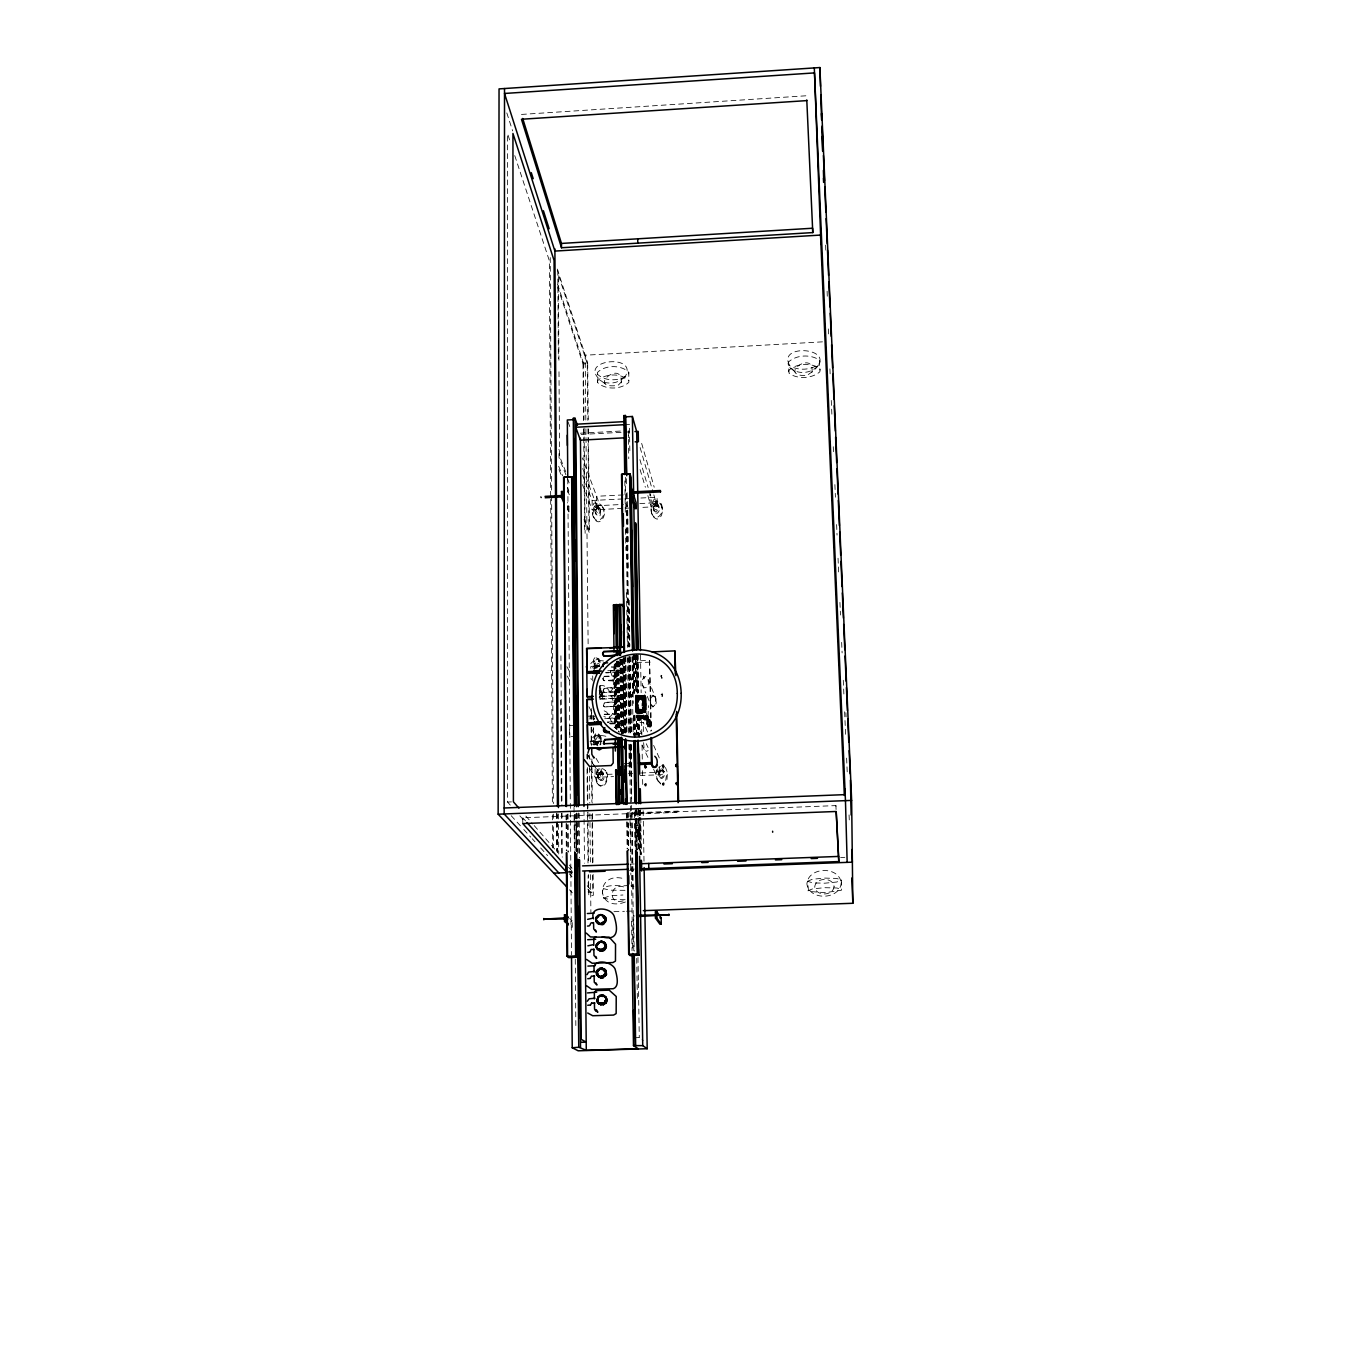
<?xml version="1.0" encoding="UTF-8"?>
<svg xmlns="http://www.w3.org/2000/svg" width="1351" height="1351" viewBox="0 0 1351 1351"><rect width="100%" height="100%" fill="white"/><g stroke="black" fill="none" stroke-linecap="round" stroke-linejoin="round"><path stroke-width="0.75" stroke-dasharray="5 3.75" d="M510.29 805.112L507.554 802.038L507.604 133.8L510.205 141.72M634.413 916.012L634.649 915.978M597.395 374.126L597.429 372.488C604.893 364.854 621.409 364.534 628.789 372.386L628.823 382.316C621.19 389.747 605.045 390.067 597.497 382.417L597.395 374.126C604.893 381.843 621.105 381.522 628.688 374.024L628.789 372.386M597.497 382.417L597.53 380.796C605.045 373.231 621.494 372.893 628.924 380.695M639.158 830.578C634.75 827.842 639.378 842.298 639.006 831.98C637.25 828.146 637.148 837.89 639.243 835.222M639.411 834.209L639.074 830.797M634.058 655.556L634.7 659.558L636.034 658.612M635.088 655.269L634.869 658.224L636.22 659.66L636.76 691.83M636.203 657.633L636.355 656.333M636.524 658.393L636.642 657.059M592.616 667.934L593.68 666.195L585.659 666.921M593.157 717.482L593.967 715.76L594.541 717.06M646.521 718.479C646.774 715.726 646.572 715.962 646.538 718.377C648.412 721.164 648.649 714.797 646.268 716.537C647.534 715.777 647.534 720.657 647.146 715.844L646.487 718.006M648.379 718.546C646.42 712.872 649.527 720.522 646.538 718.377M647.501 722.228L647.754 723.646L648.412 705.661M647.99 723.14L647.923 724.322L647.467 722.819M638.432 718.006L647.602 717.905L638.432 717.584L639.597 720.286L648.227 719.965L648.531 719.036M650.371 724.22L648.767 721.62M639.006 715.912L639.259 717.415M639.276 716.013L639.31 737.376M640.104 716.503L639.732 717.888L638.939 716.705M639.293 716.554L640.914 718.884L640.644 715.844M641.438 717.803L641.066 719.306M648.024 716.739L646.977 718.631L646.251 716.098M650.236 724.119C647.821 730.3 643.65 714.307 648.007 716.79M645.981 718.006C648.649 711.893 643.448 720.775 647.754 721.383M593.427 742.493L594.524 740.568L591.113 741.04M621.105 729.033L620.278 731.111M620.177 664.371L619.518 666.803L611.648 667.225M603.053 678.81L603.373 677.324M603.188 690.513L604.319 688.368L619.518 687.71L620.717 689.753L619.585 691.881L604.37 692.556L603.053 690.682M625.141 899.715L609.96 899.597L603.644 898.094C597.074 881.021 618.251 886.915 627.067 885.564M603.644 898.094L610.297 895.713L622.946 895.004M599.337 685.92L601.634 691.948L599.743 696.373M599.168 694.65L600.807 691.374L600.249 685.717M639.107 833.685L638.601 835.29L637.858 834.732M639.428 834.867L638.618 829.514M634.446 655.455L634.379 658.038M636.135 658.157L636.304 655.455M634.21 658.14L635.544 660.521L636.625 657.937M594.305 719.374L594.423 718.394M594.575 744.688L596.602 741.294L601.381 741.547M594.896 745.093L594.997 743.709M601.854 694.87L600.722 691.442M602.191 693.907L599.219 697.673M602.141 695.309L602.191 693.384M641.303 718.58C640.391 720.978 638.905 717.347 640.087 716.266M641.387 718.681L640.594 715.456L642.552 719.256L645.896 718.394M647.484 715.946L647.197 717.026M594.17 668.289L594.052 669.184L594.744 667.546M648.632 719.357L639.259 719.559M643.346 715.118L643.38 717.533L645.001 716.993L645.238 715.895L643.194 715.962M643.616 742.662L644.241 749.737L646.572 751.359L648.176 750.514M647.889 723.14L648.463 721.721M649.882 724.052L649.915 722.819L648.548 725.234M639.175 716.435L640.138 717.415L640.306 716.334M640.948 715.946L639.445 717.601M631.559 766.541L631.576 767.672M620.717 704.327C617.846 708.785 622.963 703.719 619.721 702.081L604.505 702.74L603.407 705.442M620.886 716.114L619.788 717.719L604.505 718.377M620.143 664.912L619.045 666.516L611.463 666.854M661.365 770.391L659.575 772.755L657.616 769.732M666.989 779.476L667.411 772.485L665.452 767.486M656.62 769.749L655.961 774.376L657.245 779.865L656.4 775.305L657.92 768.736M639.259 850.303L639.344 834.749M598.865 774.005C596.77 779.578 604.353 779.274 602.107 773.87C598.831 763.062 593.342 773.701 599.202 777.703M788.19 363.537L788.612 361.865C796.465 354.773 810.803 354.03 819.415 360.16L819.905 371.778C811.934 378.685 797.884 379.411 789.187 373.467L788.19 363.537L788.866 365.142C797.529 371.153 811.63 370.41 819.567 363.436L820.04 361.764M788.511 371.88L788.916 370.225C796.837 363.183 811.107 362.44 819.77 368.519L820.378 370.123M646.673 723.173C646.622 717.178 652.347 720.015 651.047 724.508C650.388 732.022 645.102 721.214 647.213 724.795M647.703 719.678L646.909 723.697M650.253 727.007L651.064 722.988M599.337 690.564L599.861 686.24M599.422 664.371L598.476 666.82M641.151 717.634L640.138 716.638L640.256 718.918M647.636 718.614L648.108 717.128M638.06 834.8L638.635 831.389L639.428 833.618M647.72 721.907L648.277 720.319M650.253 724.778L649.172 725.977L647.855 724.44M643.903 678.962C642.992 670.586 645.136 684.619 644.275 676.159M639.648 715.979L643.887 719.07L645.001 715.844M640.762 716.756C640.509 715.27 639.682 719.256 638.77 715.506M639.243 835.61L638.432 836.691L637.52 835.745M594.727 744.621L596.737 741.496L600.266 741.175M594.828 744.519L595.571 742.949M595.284 744.435L597.091 742.138L600.064 741.648M591.704 712.669L591.383 720.269M601.735 694.752L600.874 696.508M602.208 695.309L599.422 698.045M593.883 668.272L595.757 665.908L599.81 665.722M594.322 668.762L594.693 667.884M594.44 669.117L596.23 666.854L599.185 666.364M594.609 665.688L596.416 667.039C599.928 665.891 599.945 659.018 596.45 657.853C592.329 659.508 593.916 665.604 595.96 668.407C593.798 665.942 596.23 657.785 599.574 661.939L598.24 659.204M659.71 770.914C657.228 779.932 667.563 773.599 661.129 768.043M665.705 780.506L666.989 771.539M600.469 744.857L601.026 743.725M811.968 372.369C814.856 348.963 776.149 376.118 806.581 375.629C853.427 346.059 760.309 339.743 796.279 373.231M621.24 382.873C622.862 357.846 584.915 389.882 617.998 385.373C655.387 349.521 563.114 358.539 607.207 384.967M646.909 716.925L647.264 716.064M648.007 721.603L648.784 720.708M620.717 731.229L620.936 727.986M641.016 719.154L639.107 717.094L640.323 716.672M644.089 677.425L643.228 677.307M807.543 881.274L812.272 879.281L824.313 878.082L836.505 878.403L841.605 880.041L841.453 890.241L825.191 892.656L808.59 891.424L807.543 881.274L812.778 882.878L824.819 883.199L836.725 882.017L841.605 880.041M599.895 744.874L601.195 740.838L599.928 736.802L597.362 736.768L596.163 739.588L597.345 744.857L597.885 739.369L599.692 738.018L600.975 738.659M807.898 890.799L812.643 888.857L824.684 887.691L836.894 887.995L842.011 889.583M599.304 693.89L600.503 691.104L599.861 686.646M660.115 770.222L659.204 776.555L658.325 771.945L660.251 768.601M598.273 768.736L595.571 776.808L597.851 784.154C592.937 778.953 598.425 762.758 605.62 770.864L603.88 768.516M599.726 772.654C594.001 778.868 605.383 785.404 603.863 775.288C602.208 765.949 593.984 775.187 599.236 779.915M646.234 716.25L648.024 717.533M635.882 658.967L634.987 658.663M595.183 743.54L596.129 742.256M594.524 667.445L596.787 665.722L599.641 665.942M594.356 668.306L595.284 666.854M817.591 366.02C810.887 373.855 797.276 374.751 789.795 367.573M624.77 376.709C618.792 383.633 607.697 384.951 599.912 380.391M645.069 715.709L644.207 716.402L645.373 715.912L646.707 717.364M645.491 715.929L643.397 716.908M647.838 721.181L646.318 720.894M648.159 721.046L649.02 720.539L649.831 721.974M661.551 676.665C663.814 682.204 658.545 671.126 662.412 677.037M661.585 676.919L661.365 678.185M595.926 742.594L599.168 741.209M599.878 696.761L601.6 693.857L599.81 691.121M600.773 696.356L599.168 697.504M659.052 767.233L660.403 766.27M599.523 772.856L601.127 771.995L603.12 773.262M597.784 667.63L596.163 668.171C592.042 666.364 592.059 657.734 596.686 656.721L600.401 662.243M646.96 717.06L645.829 716.824M596.973 666.043L595.082 667.377L597.159 666.178M599.962 699.345C604.893 698.163 603.965 690.986 599.118 690.361M596.889 741.868L598.02 741.378M625.361 901.995C595.065 913.377 594.71 869.689 625.04 879.011M620.329 677.138L619.535 679.722L604.049 680.482L602.867 678.438M603.998 676.311L619.18 675.635C625.395 683.285 607.629 680.077 604.522 680.769L603.221 679.908M604.657 706.505L603.542 706.016L604.556 706.945L620.092 706.201L604.843 706.86M604.15 714.24L619.721 713.514L620.92 714.865M643.093 716.233L644.782 716.3M640.087 717.719L641.151 716.756M643.059 716.857L645.153 716.199M645.204 716.672L641.489 715.794L641.86 734.843M646.893 718.901L645.846 716.807L647.602 716.891M649.189 725.065L648.125 724.795M599.979 772.536L601.803 773.245M596.855 665.942L598.223 665.84M597.007 666.127L598.29 665.992M609.504 691.847C616.85 688.757 612.138 674.521 609.301 668.948M597.716 741.327L599.236 741.175M650.135 720.117L647.94 720.201M647.821 726.568L650.034 726.483M593.275 715.861L586.148 716.317M623.233 900.881C606.244 905.423 610.432 880.616 625.344 887.59M589.374 718.867L594.457 718.85M521.452 114.43L806.598 95.752M822.455 341.854L585.152 355.212L585.827 420.397M557.591 284.267L583.429 362.912L587.668 362.676L588.259 419.502M557.558 286.682L583.007 363.943L587.246 363.706L587.854 420.381M625.006 890.326L609.841 890.191L603.525 888.637M624.534 424.67L629.414 424.4L629.887 453.902M580.39 433.198L622.068 430.986M581.116 434.465L622.287 432.269M624.348 432.168L630.529 431.83M623.267 494.922L596.618 496.273L596.737 505.747L623.419 504.396M582.619 475.535L592.126 500.495L628.654 498.637M640.881 498.012L657.059 497.202L657.245 506.642L641.05 507.452M568.923 506.186L567.69 506.253L567.724 512.029L568.974 511.961L568.923 506.186L567.386 502.504M639.834 503.568L650.084 503.045L649.915 493.554C653.884 500.866 646.69 515.727 657.093 519.156C662.328 517.973 663.138 510.965 661.703 506.608C664.709 513.127 655.404 522.989 651.857 513.65L652.297 515.103M582.416 484.519L592.228 509.918L628.806 508.077M634.7 656.417L635.679 656.366M603.542 660.96C598.155 660.149 588.006 659.997 590.843 668.306M637.317 692.202L636.794 660.926L649.561 660.352L651.503 730.739M650.253 662.125L637.52 662.682L636.794 660.926M607.781 670.721L624.736 670.349L607.967 671.092M605.704 672.528L624.753 672.072L605.89 672.899M604.184 676.682L619.94 676.26M599.844 686.004C611.969 680.499 621.882 722.92 603.796 716.554M620.345 688.284L619.349 687.338L604.133 687.997L603.238 691.053M599.472 692.286L619.417 691.526L620.497 688.841M599.692 696.103L625.108 695.377L599.878 696.474M599.726 698.855L625.141 698.129L599.912 699.21M620.548 702.672L619.552 701.726L604.319 702.385L603.525 705.931M604.64 714.51L620.481 714.122M589.695 717.145L593.731 716.976M604.691 718.715L619.957 718.073L620.869 715.017M607.325 722.008L625.496 721.586L607.511 722.346M609.352 723.663L625.53 723.325L609.537 724.001M574.58 725.335L569.531 725.538L569.615 736.565L574.682 736.363M647.568 731.989L643.245 722.43L636.456 722.717L641.809 734.184M614.181 727.21L620.666 727.564M614.35 727.547L620.396 727.378M636.642 733.762L643.431 733.475L643.245 722.43M589.965 741.733L602.073 741.226M624.196 763.518L632.437 763.18M625.547 766.017L631.711 765.764L630.393 763.264L630.106 744.3M612.138 774.174L599.861 774.663L599.776 768.567M628.502 773.498L632.589 773.346M640.779 773.008L655.1 772.434M589.627 768.483L595.183 777.349L613.557 776.605M640.002 775.542L662.463 774.647L662.395 770.594M507.554 802.038L511.455 801.886M522.769 823.586L522.769 817.777L835.914 805.601L836.117 809.671M639.614 825.056C629.313 825.275 643.988 827.167 639.817 825.123M637.571 832.638L638.567 832.604M630.09 864.133L634.227 863.981M840.626 857.48L844.848 857.328M568.095 871.53L572.233 871.378M630.174 869.233L634.311 869.081M568.484 872.611L572.689 872.442M629.465 870.365L633.67 870.213M592.65 875.397L592.836 892.099L588.293 892.268L588.124 875.549M593.106 874.384L593.325 895.358L588.783 895.527L588.58 874.553M613.945 911.689L624.432 911.317M626.526 911.25L632.808 911.03M572.233 920.875L570.933 920.909L570.983 927.326L572.284 927.276L572.233 920.875L569.666 918.41M590.894 743.979L597.378 744.722M633.974 1037.737L639.276 1037.585L643.211 1040.422M640.053 825.157L640.678 854.17M646.757 716.874L647.754 717.161M597.767 665.79L599.574 666.077M604.15 710.829L606.785 712.146L612.695 724.102M598.628 741.175L601.313 741.868M630.866 885.834L633.923 886.256M642.164 716.047L643.11 716.199M642.35 716.402L644.765 716.79M644.292 717.077L641.1 716.013L641.404 717.82M649.071 721.535L650.017 723.005M599.472 662.902L597.024 664.084L596.365 668.475M598.662 665.857L599.928 666.364M599.692 690.851L602.512 692.81M599.287 690.986L600.3 691.222M599.489 691.307L600.435 691.628M605.873 736.295C598.983 734.488 587.55 735.13 591.654 745.465M599.608 741.024L601.6 741.665M599.54 741.26L601.026 741.969M661.5 770.036L662.682 771.421M660.301 783.124L657.734 780.827M660.74 784.019L656.806 778.953M598.459 784.678C605.501 788.866 608.507 776.69 605.974 771.793M599.928 690.918L601.786 692.506M600.705 741.125L601.567 741.682M654.728 696.626L653.175 695.951L651.03 697.673L650.321 703.094M643.633 716.942L642.485 715.81M603.357 691.611L604.37 692.556M599.76 687.507L600.891 688.706M569.48 889.802L572.334 892.825M511.168 815.683L522.381 827.96M523.783 829.497L530.791 837.181M532.193 838.718L534.996 841.791M540.603 847.921L547.611 855.605M569.227 873.725L572.03 876.833M519.865 815.852L523.952 820.462M522.769 817.777L525.556 820.918M569.379 870.99L572.081 874.029M568.602 867.308L572.723 871.986M587.837 889.127L593.325 895.358M525.877 816.072L532.801 823.992M534.185 825.579L557.743 852.515L557.524 814.653M569.227 865.079L572.013 868.254M587.28 885.732L592.836 892.099M638.905 830.021C636.389 827.302 636.338 834.918 637.824 836.235M659.136 776.386C661.787 780.017 664.945 774.461 663.78 771.725M597.142 774.376C599.557 777.112 601.415 771.641 599.76 769.884M598.544 778.818C602.158 782.904 604.927 774.765 602.445 772.147M597.277 783.259C604.37 793.628 611.361 775.339 605.062 769.935M655.387 697.488L652.854 695.157L650.692 696.88L650.658 704.428L646.639 694.887M619.822 662.919L620.177 663.729L618.994 662.345L620.295 664.219M650.844 704.783L653.057 706.337L654.593 705.509L655.91 699.159M631.39 694.296L630.377 695.41L631.289 696.052L631.39 694.296L631.863 697.758L630.444 695.681M649.307 721.062L650 722.025M620.497 727.226L621.24 728.831M601.499 739.402L597.311 733.779C592.549 735.89 595.284 743.084 597.868 745.938M595.453 741.75L597.277 743.151L599.101 741.783L599.118 735.164M599.962 660.994L597.801 659.001C593.849 659.693 593.849 665.435 595.099 668.407L593.984 666.161M587.229 754.027L592.667 762.91M593.748 764.683L601.347 777.095L601.246 769.023M587.617 755.091L595.065 767.25M638.027 835.087L638.55 850.269L638.398 835.661M601.296 737.916L597.564 732.63C592.397 734.066 593.68 741.986 596.568 745.212M600.84 736.633L598.662 734.606C594.66 735.316 594.693 741.159 595.943 744.181M594.828 742.239L597.024 744.3L599.371 742.932L600.503 738.929L599.743 734.674M638.702 831.169L638.82 817.845M596.027 758.299L599.152 763.518M645.93 716.148L646.251 717.094M639.327 719.948L639.192 715.692M567.167 676.024L571.237 683.302M566.93 666.719L570.916 673.997M588.918 706.759L590.911 710.406L590.995 718.766M662.125 508.077C662.733 499.515 651.216 498.215 651.199 507.149L647.737 495.141M657.717 506.507C655.877 489.501 647.602 507.317 656.502 510.104C660.403 505.983 655.218 504.683 652.871 503.551M659.102 507.858C656.738 495.125 648.446 512.975 657.278 513.228C664.422 506.946 651.148 500.664 654.171 511.37M653.664 509.614C655.91 514.765 660.521 508.263 658.309 505.071M602.85 507.503C597.666 496.695 588.783 511.843 594.119 518.007C599.236 528.849 608.271 513.633 602.85 507.503L603.39 508.955C598.966 498.755 589.779 511.691 594.119 518.007M599.878 508.01C585.996 500.849 603.492 530.284 599.878 508.01C602.056 511.202 597.446 517.703 595.217 512.553M600.536 509.766C598.307 504.649 593.714 511.134 595.892 514.309M597.108 503.467C585.642 499.11 605.332 527.515 597.108 503.467L596.483 507.452L593.984 506.524M599.101 508.77L596.618 507.841L595.994 511.809M593.562 516.572C597.058 525.894 606.346 516.014 603.424 509.547M663.003 769.682L663.983 771.742L663.476 770.627C667.276 774.63 660.723 783.124 658.68 775.44M641.995 744.975L648.716 759.076M653.597 769.276L656.282 774.883L656.198 770.847M635.831 655.235L636.507 657.295M636.287 656.333L635.257 656.383L635.308 659.423M657.886 771.269L659.474 774.647M602.445 692.675L602.918 693.671M601.617 692.016L602.107 693.435M591.35 679.671L590.944 678.354M646.268 743.742L648.058 747.559M659.018 767.148L662.463 774.647M660.74 676.547L661.45 677.037L661.787 675.382M662.142 693.198C661.213 702.537 664.287 689.246 661.703 695.951M662.75 694.786L661.095 694.346M655.066 696.694L655.894 698.619L647.551 678.134L645.254 676.53C639.023 679.604 643.735 688.841 645.829 692.962M642.62 685.329L644.613 687.929L647.045 687.254L648.48 683.674L648.075 679.3M650.321 703.651L652.584 706.945L654.914 706.286L656.282 702.841L655.573 697.825M653.631 745.38L659.676 758.772M631.221 676.733C630.393 686.426 633.484 672.41 630.883 679.519M631.93 678.371L630.174 677.881M647.805 723.933L648.311 725.149M647.653 723.967L648.26 725.335M643.38 717.533L644.022 718.968M632.217 696.103L631.238 695.917L631.272 697.488M641.387 715.996L642.164 718.867M639.85 718.648L639.698 717.888M620.379 702.317L620.92 704.141M603.407 680.279L602.901 678.979M643.515 715.051L646.133 720.961M645.626 715.439L646.859 717.972M645.964 712.349L648.429 719.154M648.244 717.989L650.405 723.629M567.437 508.314L568.974 511.961M558.976 469.608L561.357 475.417M567.69 490.852L569.278 494.719M558.689 466.264L562.624 475.873M567.352 487.424L568.923 491.274M569.176 482.898L559.044 457.769L558.976 449.343M584.004 519.611L589.475 533.121L588.361 427.912M565.765 471.786L559.567 456.385L558.976 368.587M584.358 517.973L589.002 529.524L588.09 443.466M582.703 468.544L598.189 509.614L598.071 500.191L582.332 457.921M568.011 421.85L570.798 429.314M598.865 658.714L599.557 661.399M650.743 721.89L651.3 723.511M650.456 721.214L649.899 719.593M647.517 725.47L648.058 727.091M514.765 155.601L549.35 260.709L550.668 497.286M506.811 112.927L512.637 130.946M557.304 269.085L587.668 362.676M587.246 363.706L558.335 274.506L558.926 360.227M640.087 469.557L645.373 487.272M639.918 459.661L648.142 487.542M640.121 447.569L653.242 492.862M653.816 494.821L657.245 506.642M641.657 443.381L654.205 487.221M655.978 500.495L654.424 508.854M661.129 504.565L661.534 506.034C657.988 496.746 648.733 506.574 651.706 513.042M635.983 655.573L636.186 656.518M647.686 723.444L648.058 724.879M620.751 714.527L621.088 715.912M639.158 715.861L639.243 716.925M638.803 715.912L639.091 717.111M636.473 655.37L636.541 657.836M602.039 692.911L602.259 694.363M591.468 728.392L593.714 732.951L593.275 727.581M620.126 663.848L620.345 664.76M628.333 435.596L628.435 437.623M845.929 712.669L846.098 716.874M829.919 368.857L830.274 377.267M831.27 400.42L831.912 415.145M833.263 446.708L833.618 455.118M834.884 484.587L835.425 497.202M836.607 524.56L837.046 535.08M838.042 558.216L838.768 575.053M839.934 602.411L840.491 615.026M841.656 642.384L842.112 652.905M843.277 680.262L843.919 694.988M844.628 711.808L845.625 734.961M846.621 758.097L847.246 772.84M849.053 814.906L849.424 823.333M835.914 805.601L836.066 809.519M825.63 245.105L825.833 251.387M827.116 291.208L827.319 297.49M828.332 328.935L828.551 335.217M649.561 660.352L650.861 731.263M640.492 654.796L641.151 692.708M642.046 745.38L642.299 760.123M642.468 770.661L642.721 785.404M643.144 810.684L643.296 819.111M643.329 821.222L644.005 861.246M638.077 654.408L638.55 691.712M640.661 809.637L640.627 815.936M640.796 817.743L641.269 854.778M637.74 655.556L638.398 692.742M638.736 715.506L639.141 736.43M640.323 810.988L640.442 815.16M640.56 825.225L641.1 854.068M637.419 655.471L637.993 692.86M638.415 715.439L638.719 736.548M640.002 810.938L640.019 815.261M637.233 655.471L637.773 693.249M638.229 715.422L638.499 736.903M639.817 810.938L639.8 815.548M640.442 854.44L639.834 817.389L640.154 854.862M636.828 654.543L637.672 693.029M637.79 715.287L638.398 736.7M639.411 810.583L639.698 815.396M637.689 715.135L638.01 733.897M636.287 654.256L636.912 692.134M637.3 715.27L637.604 734.218M638.854 809.958L638.955 816.274M638.989 818.385L639.547 852.042M637.132 715.084L637.469 735.417M638.584 809.57L638.685 815.784M635.51 659.795L636.034 691.83M637.959 809.587L638.331 831.625M635.173 654.948L635.206 657.819M635.443 659.693L635.966 691.864M637.925 811.63L638.094 834.124M634.058 654.323L634.666 692.202M635.038 715.355L635.342 734.285M636.574 810.043L636.743 820.564M636.777 822.658L637.216 850.015M633.906 654.323L634.531 693.384M634.683 716.013L635.24 737.038M636.422 809.587L637.081 850.455M633.585 654.256L634.227 693.08M634.565 715.287L634.902 737.562M636.085 809.975L636.76 850.252M633.264 654.847L633.991 693.029M634.21 715.591L634.598 737.494M635.679 809.823L636.524 850.218M632.893 655.91L633.484 692.945M634.092 715.186L634.193 736.633M635.612 810.009L636 850.151L635.46 819.314M637.976 957.504L638.364 980.691M638.398 982.785L639.276 1037.585M632.859 657.836L633.433 692.827M633.788 715.709L634.126 736.515M635.325 811.191L635.426 817.287M632.555 657.11L633.281 703.415M633.484 716.047L633.788 734.995M635.004 810.786L635.173 821.307M635.206 823.418L635.612 848.681M628.316 430.648L628.772 458.698M631.93 656.873L633.163 734.876M634.396 812.88L634.531 821.324M634.565 823.435L634.97 848.732M636.709 958.349L637.385 1000.517M630.073 656.721L631.289 734.37M631.457 744.874L631.592 753.267M628.198 541.65L627.675 508.128L626.391 504.244L628.603 647.433M629.127 600.283L629.853 646.369M630.005 656.839L631.221 734.336M631.39 744.823L631.576 757.387M627.033 492.558L628.215 568.298M628.705 599.861L629.431 646.133M629.6 656.654L630.816 734.488M630.968 745.009L631.592 784.982M632.032 812.323L632.15 820.749M632.184 822.843L633.264 892.268M633.636 915.404L634.193 951.172M629.397 657.126L630.613 735.012M630.765 745.532L631.592 798.171M626.442 478.71L626.543 485.043M626.678 493.47L628.283 596.72M628.316 598.831L629.059 647.298M629.228 657.836L630.41 733.694M630.579 744.232L633.788 950.732M628.772 657.971L629.938 733.779M625.344 477.342L625.868 511.05M626.121 527.903L627.945 645.879M628.097 656.417L629.313 734.37M629.465 744.891L630.377 803.879M630.41 805.99L630.63 820.732M630.664 822.843L631.542 879.737M631.576 881.831L632.656 951.357M624.821 480.905L625.31 512.519M625.564 529.372L625.901 550.448M626.543 592.582L627.388 647.365M627.539 657.903L628.705 733.762M628.874 744.3L629.346 775.913M629.904 811.731L630.866 874.941M631.576 921.298L632.032 950.8M625.851 656.704L627.016 734.556M628.198 812.39L628.333 820.817M628.367 822.911L628.772 850.269M625.462 656.822L626.628 734.657M627.81 812.475L627.928 820.901M627.962 822.995L628.367 850.336M624.837 659.136L625.952 732.749M624.55 657.717L625.868 733.221M627.067 813.201L627.607 848.985M624.331 657.92L625.462 733.779M626.594 813.15L627.117 848.935M624.094 657.92L625.243 733.846M623.909 658.629L625.006 732.31M623.486 657.65L624.702 733.745M623.132 657.886L624.314 733.88M622.845 661.298L623.909 732.799M622.676 660.352L623.807 732.546M622.355 659.339L623.436 732.934M622.068 659.524L623.301 733.61M621.426 659.288L622.71 733.525M621.139 659.508L622.22 733.897M620.903 659.524L621.967 733.086M620.818 659.305L621.713 733.39M620.548 660.048L621.629 733.813M620.143 659.305L621.274 732.124M619.94 659.372L620.97 731.127M618.724 661.5L619.805 731.077M618.589 661.737L619.518 732.191M618.201 661.044L619.146 731.009M617.846 661.585L618.809 731.82M617.61 660.943L618.589 731.229M617.272 661.669L618.319 731.955M617.137 661.382L618.099 730.79M616.698 661.568L617.627 728.848M616.546 661.281L617.458 729.523M615.955 664.016L616.968 729.658M615.566 663.071L616.546 730.553M615.279 663.442L616.174 728.645M615.195 663.24L616.09 728.459M614.773 664.371L615.735 727.784M614.671 665.216L615.549 728.409M614.198 664.692L615.313 727.936M613.945 666.178L614.773 727.345M592.126 500.495L592.228 509.918M595.099 769.276L595.183 777.349M593.477 715.962L593.528 720.066M593.613 728.24L593.68 734.387M593.748 740.922L593.798 745.043M592.701 675.922L592.768 681.9M591.333 708.616L591.451 719.104M591.535 727.497L591.721 744.283M591.873 758.975L592.346 803.034M592.447 813.538L592.988 863.88M587.938 428.774L588.073 441.372M591.096 727.108L591.265 743.827M591.485 764.7L591.89 802.291M592.008 814.822L592.532 862.867M585.912 428.807L588.141 645.423M589.272 754.77L589.323 758.975M589.408 767.385L589.779 803.136M589.88 813.657L590.387 862.022M590.505 874.637L590.894 912.499M583.429 362.912L584.004 419.722M584.088 428.149L584.206 440.764M584.24 442.875L585.135 533.341M587.364 754.956L587.415 759.161M587.499 767.554L587.837 801.109M587.854 803.22L588.445 861.955M583.007 363.943L583.564 420.617M583.649 429.01L584.662 529.744M586.908 754.449L586.959 758.62M587.06 769.057L587.499 812.914M587.516 815.008L588.006 863.019M583.987 810.617L584.493 863.238M579.191 813.505L579.579 857.834M578.448 812.93L578.802 853.021M577.232 813.657L577.586 853.68M576.725 812.981L577.063 850.978M576.387 813.842L576.455 822.269M576.472 824.38L576.708 851.805M576.134 814.569L576.168 818.774M576.185 820.884L576.438 850.421M575.898 813.792L575.965 822.219M575.982 824.33L576.218 851.755M574.867 814.518L574.901 818.74M574.918 820.851L575.171 850.404M574.479 814.619L574.547 823.046M574.563 825.157L574.783 850.488M574.023 807.374L574.378 851.687M575.273 959.311L575.864 1028.955M567.775 478.963L570.308 801.278M570.325 803.389L570.443 818.132M570.46 820.243L571.507 955.056M568.011 814.096L568.079 822.523M568.095 824.634L568.298 852.059M567.623 814.18L567.69 822.607M567.707 824.718L567.91 852.126M566.542 814.923L566.812 850.792M566.052 814.873L566.322 850.742M560.918 655.792L561.932 804.706M561.999 813.082L562.286 857.125M557.777 270.234L558.368 358.724M560.665 700.105L561.357 802.882M561.425 813.37L561.712 855.335M558.487 813.927L558.537 822.354M558.554 824.465L558.74 853.984M556.967 813.285L557.186 851.029M556.376 813.572L556.612 851.316M550.245 257.602L551.596 493.689M551.613 495.8L553.37 803.575M553.42 814.113L553.454 818.334M553.505 826.761L553.623 847.854M550.684 499.397L552.39 804.335M552.441 814.856L552.491 823.266M552.508 825.36L552.66 852.701M540.907 496.763L541.16 497.962L540.924 496.661M640.425 716.233L640.543 716.283M841.234 882.71C840.069 899.935 809.333 900.999 806.885 883.942C808.101 866.768 838.718 865.721 841.234 882.71M834.091 886.357C833.432 896.068 816.105 896.659 814.721 887.05C815.396 877.356 832.672 876.765 834.091 886.357M678.236 811.09L631.812 812.897L632.538 814.129L678.827 812.339L678.236 811.09M636.76 735.434L636.422 715.186L636.676 735.451"/><path stroke-width="1.5" d="M566.626 886.763L498.147 814.197L499.043 88.896L819.888 67.55L851.637 800.4L852.853 903.279L643.296 910.658M504.514 88.541L504.159 813.961L558.858 872.966M660.318 490.666L660.487 491.882L660.335 490.497L631.88 491.933M624.821 443.618L624.736 422.002M638.297 700.781C639.496 695.225 640.729 696.137 642.654 700.595M676.209 766.692L676.817 765.527L677.459 766.642M645.356 767.942L646.403 767.098M636.507 702.25L636.878 711.504L637.875 710.406L636.76 709.191L636.878 711.504M636.709 699.463L636.659 696.39L637.52 698.619M638.027 710.17L636.996 711.251M637.959 710.204C636.203 714.983 636.27 705.509 637.925 709.799M642.89 697.251L643.735 699.261L644.511 696.711M643.38 711.69C642.13 707.485 645.052 713.97 644.427 709.376M643.988 698.839C644.596 690.378 641.016 701.743 644.376 698.72M644.461 710.879L643.448 709.9M642.84 699.311L645.39 703.314L645.423 705.171L643.414 703.753L643.903 709.849L642.536 707.924L643.549 710.542M644.799 710.339L644.359 708.431M645.322 699.244L643.87 700.392M644.984 712.18C647.669 709.089 638.584 716.807 635.781 711.96L635.73 695.613L645.052 695.9M620.008 652.753L619.873 654.627M603.677 730.114L604.809 727.953M603.813 741.969L604.961 739.791L620.261 739.149C624.686 743.303 615.955 745.752 612.662 743.709M638.314 701.372L638.01 699.514L638.533 700.308M594.068 971.994L594.018 966.235M601.127 968.059L602.816 968.414L601.144 967.856M601.465 994.809L602.715 994.927M600.536 914.475L601.752 914.796M600.84 941.073L602.09 941.191M604.741 946.798L604.724 944.873M605.518 946.882L606.261 947.321L605.89 945.717L603.644 949.939M605.991 945.008C607.207 948.858 602.411 952.371 599.033 950.395M605.67 945.7L606.295 947.625L604.083 950.496L599.675 950.327L602.563 950.395M605.991 974.071L605.991 972.517L606.059 973.733M603.627 976.587L603.002 977.736L606.616 974.358L605.518 970.136L605.873 975.27L601.735 977.719M605.451 1003.219L602.799 1004.097L605.721 1003.421L604.944 1002.83L606.396 1002.341L605.451 1003.236L606.92 1001.074L606.329 999.504L606.481 1002.425M606.531 999.52L605.89 1002.07L602.799 1004.097M606.667 1001.091L606.329 999.504M596.737 917.278L596.061 919.828L595.723 918.19M596.061 919.828L595.943 918.207M596.298 919.93L596.45 918.748M595.859 946.004L596.23 944.839L596.348 946.426M596.146 946.392L596.23 944.839M594.001 966.32C597.041 958.653 612.02 962.233 615.093 969.005C616.343 974.155 620.21 986.281 613.27 988.729L591.687 989.337L586.824 985.909M596.433 973.159L596.298 971.605M596.517 971.622L596.146 972.804M594.339 998.862L594.389 992.326L595.723 990.587L609.166 990.148L616.225 996.481L616.157 1013.588L613.607 1015.074L592.717 1015.732L587.702 1013.014M605.552 919.085C607.359 921.095 600.199 925.148 603.002 923.088L603.559 923.814L601.854 923.577M602.259 923.797C594.896 924.878 609.031 924.152 605.67 918.427M596.72 1000.112L597.193 998.71M597.378 1000.382L598.358 996.717L602.191 995.552M597.817 998.896L597.564 1001.581M601.617 977.972L599.962 977.364M603.542 1004.705L600.266 1004.384L601.55 1004.3M644.359 708.481L643.11 709.106L643.346 711.116M599.371 923.662C606.869 928.88 605.197 913.377 605.89 918.207M599.675 950.327L600.891 950.648M637.824 697.825L636.456 699.345L636.405 696.44L637.672 697.032L637.385 699.311M638.483 712.956L637.723 708.11C635.021 707.012 634.987 701.169 637.588 699.902C636.963 695.191 643.498 694.802 643.093 699.666C645.795 700.764 645.829 706.607 643.228 707.873L641.742 711.538L638.28 710.44M638.77 699.75L639.749 699.413M644.9 709.376L645.17 703.922M637.993 699.227L637.368 698.754M638.364 712.382L637.942 710.778L636.794 711.318M638.618 712.619L638.263 710.457M643.296 697.302L643.836 698.872M643.363 697.656L644.055 697.082M642.35 705.931L642.502 703.06M644.292 698.079L643.498 698.889L643.363 696.576L644.376 697.521M643.093 709.579L643.92 708.363L644.782 709.511M644.089 711.335L644.934 710.66M644.596 709.275L644.883 704.243M619.974 653.293L619.467 654.576M602.782 653.377L603.863 651.807L619.585 651.368M602.918 664.996L604.015 663.409M589.205 748.707L587.871 753.216M636.608 916.603L668.981 914.779L636.524 915.252M644.275 709.41L643.583 708.903L643.701 711.217M643.346 710.17L643.583 708.903M643.971 711.555L644.528 710.17M636.861 699.143L636.557 696.863M636.642 697.065L636.237 697.943M637.469 711.285L637.334 709.41L636.76 710.727M643.718 698.72L643.363 696.576M676.682 784.289L677.645 784.019L677.56 785.809M656.687 766.372L657.16 765.173M636.473 709.157L636.372 711.082M637.638 711.166L637.706 709.883M645.069 700.342L644.528 698.18M604.471 974.409L604.826 973.547M605.062 973.615L602.343 976.334L599.371 976.064M597.53 999.166L598.763 997.038M604.792 1001.395L605.147 1000.534M605.383 1000.601L604.404 1002.307M597.328 970.693L597.75 975.777M597.041 972.061L598.257 969.967L601.634 968.515M597.226 972.264L597.902 971.014M596.602 944.94L597.024 943.893M596.737 945.328L597.953 943.234L601.33 941.782M596.939 945.548L597.598 944.231M597.463 945.193L597.817 944.332M590.049 951.796L591.164 949.449L594.322 949.517M567.842 917.65L543.626 919.187L567.927 919.001M587.043 974.645L588.546 972.095L594.643 971.369M638.449 700.358L637.452 701.101M644.089 705.222L642.384 700.139L643.363 700.629M639.344 712.636L638.415 707.772M643.346 702.165L643.751 701.27M645.052 709.072L644.782 703.651L645.423 705.171M644.41 711.352L644.748 709.511M590.319 978.225L591.434 976.114L594.609 976.216M587.313 1001.226L589.07 998.811L594.93 998.237M590.59 1004.823L591.704 1002.966M636.49 709.174L637.959 709.799M643.177 709.528L641.472 710.913L641.505 713.345L640.509 711.808L641.151 713.362M643.684 709.579L644.511 709.934M605.164 969.393L603.542 968.599L606.092 970.862M603.863 995.569L606.413 997.764M606.143 997.595L603.981 995.4M603.221 941.816L604.724 942.812L603.813 941.934M604.539 916.062L602.918 915.201L605.451 917.582M597.564 969.41L597.277 970.795L599.793 968.076M597.885 969.663L597.277 970.795M597.699 971.133L599.456 969.376M605.299 976.385L605.383 974.848L602.563 977.28M597.801 997.865L598.189 996.599M603.981 922.328L604.91 921.483L604.15 922.446M596.821 943.927C597.277 943.353 599.118 941.123 599.945 941.765M597.412 944.417L599.152 942.677L598.206 943.471M604.37 947.71L602.022 949.517L599.084 949.246M605.062 948.014L604.978 949.584L605.231 948.132M596.23 916.974L597.463 916.485L596.703 917.481M596.399 917.093L597.159 916.13M596.517 917.363L599.557 915.015M596.906 917.633L598.645 915.927M597.108 917.886L597.902 916.839M599.337 1004.35L598.121 1003.05L601.026 1004.789M597.817 976.047L600.722 977.837M599.168 977.212L597.682 976.216M598.561 923.797L600.114 924.489M597.395 949.381L600.418 951.087M603.39 747.593L599.337 749.957L595.234 747.93M597.412 923.257L598.425 923.966M587.888 945.818L593.055 944.721M587.634 919.339L592.734 918.207M637.621 703.955L638.297 706.134L636.963 706.185L636.253 704.057L636.946 705.526L637.03 702.875L638.381 701.709M668.931 915.471L668.846 914.12M625.04 421.596L576.387 424.197L575.796 425.666L579.106 805.061M638.939 697.352L639.732 697.741M656.062 767.3L652.938 767.419M643.279 696.305L644.495 696.728M598.324 996.751L600.097 995.028M598.51 970.221L600.621 968.87M597.868 916.907L598.865 916.147M603.441 921.855L601.719 922.868M590.421 1005.043L587.736 1005.245M590.151 978.428L587.736 978.732M591.535 1003.168L594.896 1003.101M543.845 919.845L543.794 918.511M640.644 696.356L642.4 696.255L640.813 696.744M644.022 700.73L644.917 700.679M639.04 697.741L639.665 697.808M605.653 945.109L604.995 943.437L606.025 944.873M605.822 971.318L606.042 970.423M621.325 604.572L622.102 604.826M606.464 999.909L605.839 997.122L607.106 1000.078M606.346 998.22L606.819 999.892M603.593 1002.932L599.675 1003.067M604.454 1003.979L603.323 1004.722M599.641 915.201L598.054 915.184M602.833 948.909L601.026 949.432M602.614 950.749L603.88 950.428L603.323 949.753M602.242 950.428L603.407 949.939M587.465 992.934L596.754 992.174M599.608 996.548L600.925 995.755M598.746 672.106L599.591 671.751L597.007 670.518M600.3 722.126L596.517 722.278M596.635 1001.091L597.632 1002.493L596.838 1001.007M596.061 947.287L597.041 948.757L596.247 947.203M596.348 974.105L597.328 975.523L596.551 974.02M595.757 920.656L596.247 921.737M589.661 952.168L587.753 952.337M617.12 804.217L618.64 804.504M623.655 606.802L622.625 605.873M616.512 654.914C613.624 655.438 598.746 658.393 603.694 651.402L618.826 650.726L620.143 652.601M603.914 655.944L616.681 655.303M641.505 712.703L642.434 712.45M604.623 727.615C601.296 729.996 605.89 734.843 609.352 731.921M609.183 731.583L604.083 731.583M596.635 722.076L600.03 722.194M619.619 804.065L617.221 804.369M622.625 803.372L623.723 803.119L622.76 745.921M623.233 803.44L625.733 803.288L625.581 798.914M587.888 966.1L595.099 965.729M640.644 696.626L642.164 696.88L642.975 699.497M598.814 672.325L594.575 670.89M599.692 747.846L597.716 747.93M587.381 913.529L594.237 913.158M599.405 915.235L602.259 915.336M587.634 939.722L595.707 939.266M599.709 941.833L603.728 942.306L605.772 944.129M600.182 942.306L601.567 941.968M600.013 968.616L604.032 969.039M600.486 969.039L601.87 968.684M600.249 969.191L603.205 969.478L605.045 971.673M601.33 976.266L602.276 976.114M603.238 977.769L600.368 977.634M600.317 995.569L604.353 995.957M600.79 995.94L603.441 995.67M600.553 996.143L603.525 996.43M602.58 1003.117L600.688 1003.168M603.289 1004.485L600.266 1004.384M626.07 803.862L623.52 803.913M806.8 100.616L521.469 119.26L561.509 247.757L812.778 232.592L812.593 228.235L561.476 243.433L522.702 118.466M625.8 804.385L626.999 804.267L625.597 738.744M820.547 235.074L554.906 251.083L504.514 93.472L814.501 72.903L820.969 244.447M593.14 923.003C588.968 921.5 591.789 926.583 587.482 926.077M576.674 806.665L573.314 418.303L574.952 418.219L577.417 425.058M624.736 474.589L623.824 415.584L625.462 415.5L626.78 475.738M625.851 416.834L632.369 416.48L636.693 431.509L640.425 650.591M624.534 424.67L575.729 427.271L580.44 440.173L583.953 806.412M634.97 431.594L638.229 431.425L638.415 441.676L635.139 441.845M624.263 437.842L580.44 440.173L580.356 438.146M576.32 805.399L573.516 480.551L572.03 476.802L563.587 477.241L566.001 806.429M636.22 508.567L636.135 502.792L631.39 487.947L630.123 488.015L630.225 493.909L634.97 508.635L636.22 508.567L631.491 493.841L631.187 477.579L630.005 473.796L621.528 474.235L624.263 652.212M630.934 490.109L629.617 473.948L622 474.336L624.483 652.195M563.857 502.893L561.543 497.404L561.509 491.528L562.776 491.46L562.81 497.337L564.346 501.001M545.027 496.374L563.215 495.445M545.196 497.759L563.367 496.83M632.015 493.335L660.487 491.882M561.543 497.404L562.81 497.337M630.225 493.909L631.491 493.841M619.873 655.151L619.146 604.505L623.25 604.539L622.423 605.349M614.029 609.554L613.962 605.349L616.833 606.227M614.553 605.704L613.388 605.704L614.029 652.06M619.771 605.248L615.6 604.792L616.174 646.994M599.591 671.464L587.01 672.021L586.587 648.497L624.382 647.197L609.757 647.855M586.587 648.497L601.398 648.227M652.06 651.891L674.808 650.878L675.888 675.72M607.612 662.851L603.525 663.105L602.934 666.077M586.824 671.65L601.499 670.991M591.468 696.829L587.077 696.66L586.841 673.355L599.422 672.798M593.309 673.457L599.608 673.17M587.077 696.66L593.376 696.39M601.516 722.599L587.33 722.853L587.094 699.396L593.41 699.126M587.094 699.396L591.502 699.582M636.422 698.129L637.351 699.159L637.402 697.336M644.106 705.881L645.44 705.83M587.33 722.853L601.33 722.261M587.584 748.201L625.885 746.951L587.786 748.522L587.347 724.592L601.347 724.001M589.543 724.845L601.533 724.339M621.274 740.179L620.075 738.828L604.775 739.47L603.863 742.51M603.677 742.172L604.826 743.709L620.143 743.067L621.224 740.348M638.483 763.079L651.418 762.555L652.111 764.007L639.209 764.531L638.111 740.145M621.055 737.46L622 802.866L626.492 803.321M616.225 769.766L616.681 803.49L617.88 803.254L616.343 803.271L619.822 803.473L618.91 737.545M504.159 807.999L845.202 794.624M498.147 814.197L851.637 800.4M582.534 865.89L628.029 864.218M642.502 863.677L838.583 856.433L838.785 861.566L642.586 868.777M663.983 863.998L672.393 863.694M701.828 862.614L708.144 862.377M737.578 861.279L745.988 860.975M775.44 859.895L781.756 859.658M811.191 858.577L817.507 858.341M582.585 870.99L628.097 869.318M553.758 873.151L567.268 872.645M589.509 871.834L605.147 871.26M643.025 869.875L852.363 862.174L851.822 849.543M568.399 924.911L564.515 921.298L564.482 914.745L568.383 917.177M656.721 911.503L655.37 911.553L655.488 918.123L659.947 924.253L661.264 924.202L661.146 917.768L656.721 911.503L656.839 918.072L661.264 924.202M564.515 921.298L568.433 923.662M655.488 918.123L656.839 918.072M659.828 917.819L661.146 917.768M596.044 937.104L590.438 936.918L586.3 933.102M602.242 936.902C618.336 941.326 618.082 929.319 614.418 917.076C612.172 906.876 588.766 905.238 593.494 918.815M566.339 852.853L567.082 956.255L576.066 955.951L577.62 957.268L576.725 853.916M628.688 954.178L637.706 953.874L638.922 955.225L629.954 955.529L628.688 954.178L627.151 851.046M577.62 957.268L568.703 957.572L567.082 956.255M581.031 1042.297L586.199 1042.145L581.217 1039.341L579.613 859.945M577.13 859.422L578.752 1047.261L586.283 1050.284L638.162 1048.714L633.484 1045.623L632.099 955.005M633.484 1045.623L642.738 1045.623L647.197 1048.731L644.123 867.562M571.524 957.167L572.233 1047.751L578.752 1047.261M647.197 1048.731L578.16 1050.791L572.233 1047.751M597.834 672.258L596.078 671.903M600.942 914.796L602.191 915.1M600.823 941.275L602.529 941.461M601.33 942.12L602.816 942.086M600.942 942.255L601.955 942.356M601.634 968.853L603.12 968.802M601.246 969.275L602.191 969.359M601.431 995.028L603.154 995.113M601.567 996.227L602.512 996.312M600.401 1003.877C603.948 1004.857 607.46 1000.601 605.366 997.41M639.682 698.45L639.141 696.863M644.596 695.225L645.322 711.555M601.685 915.151L604.674 916.67M598.898 923.493L599.979 923.864M602.006 941.748L603.981 942.508M599.202 949.027L600.08 949.348M598.713 949.635C602.31 951.729 607.106 947.254 604.724 943.64M602.31 968.532L604.302 969.224M599.017 976.469C602.63 978.58 607.426 974.071 605.045 970.44M600.587 977.263L598.088 975.81M599.32 977.178L600.486 977.6M602.63 995.501L604.623 996.109M603.103 995.873L604.184 996.261M599.32 1003.472L600.891 1004.232M599.624 1004.131L600.807 1004.553M617.779 605.89L619.45 605.755M576.387 424.197L577.434 425.312M596.686 724.187L594.474 721.62M603.238 916.046L604.15 916.687M602.445 916.299L604.167 918.325M598.78 922.598L596.939 920.436M597.091 922.733L598.949 924.084M603.07 942.137L604.471 943.251M602.884 942.694L604.319 943.994M603.627 655.894L602.563 653.529M599.202 950.091L597.074 948.132M603.39 968.92L605.518 970.845M603.07 969.68L604.809 971.741M603.711 995.89L605.113 996.92M598.392 1002.814L599.81 1003.827M594.389 1002.678L594.558 1009.146L595.994 1010.869M654.779 756.256C658.123 758.654 658.292 765.814 654.188 767.436L651.098 763.349M595.352 1010.43L597.851 1012.186L596.331 1009.721M569.092 957.521L567.589 956.272L566.829 852.903M577.113 957.251L575.661 956.001L574.8 852.599M586.554 959.43L592.177 963.246L612.932 962.554L615.465 961.101L615.532 944.18L609.132 937.121L595.149 937.138L593.815 938.861L593.781 945.328M564.482 914.745L567.065 917.211M630.36 955.461L629.178 954.211L627.641 851.079M526.941 822.489L566.001 866.515L566.035 871.598L522.769 823.586L836.151 811.478L838.785 861.566M595.149 673.474L593.748 670.484M518.936 808.151L513.397 801.818L512.941 133.445L554.062 260.439L557.456 806.243M603.694 916.164L604.876 917.532M603.39 916.637L604.404 918.258M597.26 922.007L597.986 922.851M596.956 922.176L597.936 923.375M604.724 942.998L605.501 943.927M603.998 942.778L605.197 944.096M597.26 948.774L598.24 949.956M605.045 969.748L605.822 970.677M597.378 974.949L598.544 976.705M604.64 996.548L605.839 997.781M598.881 1003.185L597.699 1001.294M597.666 1001.952L598.831 1003.641M645.238 710.474L645.558 711.538L645.254 710.423M639.344 709.697C641.877 713.26 639.597 706.691 641.472 710.913M664.067 766.389L663.223 768.027M604.421 743.776L603.796 742.678M641.32 870.432L641.134 860.148M641.691 870.99L641.522 860.739M584.156 759.634L589.492 766.405L611.176 765.527L613.202 762.943L613.033 748.775M616.09 803.744L619.839 802.95M616.63 804.622L617.508 804.098M616.326 803.727L615.634 770.036M616.563 804.132L616.107 770.458M618.488 803.321L617.441 737.697M619.298 803.136L618.336 737.663M619.569 802.933L618.657 737.511M622.676 802.933L621.73 737.528M622 802.866L621.274 737.393M645.778 697.42L646.065 709.68M625.631 803.879L626.763 803.777L625.817 740.618M587.347 724.592L587.786 748.522M638.229 709.039L638.905 710.542M603.34 743.202L603.829 744.232M636.76 709.191L636.439 710.271M604.674 916.805L605.484 919.609M604.404 917.025C607.714 922.294 598.02 926.398 596.331 920.504M595.96 920.571L596.551 922.226M605.197 943.336L606.447 946.426M597.108 947.591L597.564 948.588M597.463 949.027L596.466 946.038M597.936 974.747L597.395 972.889M597.851 975.371L597.243 973.26M605.839 997.122L606.633 998.693M638.432 710.761L638.499 711.876M651.756 765.392L652.28 766.557M597.21 1000.922L598.054 1002.695M604.032 731.6L603.525 730.317M640.695 699.058L640.323 696.744M561.509 491.528L563.046 495.209M613.641 605.755L613.405 604.809L617.035 604.606L617.846 655.455M619.383 604.488L619.974 655.37M623.318 605.248L623.909 652.533M573.314 418.303L573.803 419.637L567.319 419.975L567.758 476.852M644.039 696.542L644.495 697.791M644.258 708.87L644.697 710.119M637.233 696.829L637.503 698.129M635.578 522.685L637.689 649.51M635.983 523.901L638.06 648.497M531.281 172.658L533.206 178.67M543.406 210.722L549.148 228.741M623.824 415.584L624.854 419.013M603.053 666.567L602.698 665.165M637.132 708.819L636.963 706.185M593.579 756.712L593.984 758.063L591.856 754.365L591.687 747.525M605.974 971.859L606.126 972.956M596.163 919.406L596.466 921.095M595.47 930.062L596.365 932.038L593.714 928.897L593.545 922.564M595.757 956.44L596.652 958.433L593.984 955.478L593.815 949.077M596.889 973.26L597.26 974.679M596.044 982.988L596.939 984.997L594.271 982.228L594.102 975.794M597.699 999.875L597.834 1000.838M597.041 999.824L597.362 1001.395M573.516 495.648L573.263 495.597M637.317 706.151L637.486 708.025M619.957 652.212L620.177 653.141M836.235 811.698L838.583 856.433M806.783 99.957L812.778 232.592M822.117 126.065L823.215 151.295M823.401 155.5L824.482 180.73M824.769 187.046L825.849 212.276M826.12 218.592L827.217 243.822M827.487 250.138L828.585 275.368M828.855 281.684L829.953 306.913M830.223 313.229L831.22 336.348M831.591 344.775L832.588 367.894M832.858 374.21L833.955 399.44M834.226 405.756L835.323 430.986M835.594 437.302L836.674 462.532M836.961 468.848L838.042 494.078M838.312 500.394L839.41 525.623M839.68 531.939L840.677 555.058M840.964 561.374L842.045 586.604M842.315 592.92L843.412 618.15M843.683 624.466L844.78 649.696M845.05 656.012L846.148 681.242M846.418 687.558L847.415 710.677M847.786 719.104L848.783 742.223M849.154 750.632L850.151 773.768M850.421 780.084L851.147 814.991M851.772 878.032L852.853 903.279M814.298 67.922L845.456 800.653L847.161 862.377M820.547 234.939L844.341 795.469M822.05 128.193L822.793 151.396M823.401 170.361L823.738 180.899M819.888 67.55L820.496 86.346M820.766 94.705L821.577 119.766M822.117 136.468L822.59 151.076M823.468 178.231L823.603 182.402M772.637 831.22L772.671 832.233M844.797 788.731L844.966 794.844M676.648 711.437L678.59 801.818M674.808 650.878L675.314 674.065M676.159 714.122L678.067 802.663M651.655 739.048L652.111 764.007M650.962 737.528L651.418 762.555M637.723 238.823L637.79 243.163M648.7 863.458L648.801 868.558M643.312 700.274L643.329 701.135M639.58 697.082L639.597 698.18M640.323 789.339L640.644 803.71M639.395 755.26L639.715 774.207M639.952 788.646L640.239 802.967M639.04 754.128L639.209 764.531M632.369 416.48L633.72 498.536M633.788 502.758L636.22 650.051M637.706 740.517L638.753 803.642M639.614 856.247L642.738 1045.623M631.525 498.62L633.991 650.118M635.443 740.601L636.473 803.727M637.25 852.109L638.922 955.225M631.069 498.519L631.137 502.724M631.576 530.082L632.488 586.908M632.943 614.266L633.518 650.051M634.97 740.534L635.173 753.166M635.645 782.617L635.983 803.676M637.013 866.802L637.892 921.517M638.331 948.875L638.432 955.191L637.3 953.941L635.645 850.792M630.005 473.796L632.842 650.675M634.295 741.209L635.274 802.274M636.051 850.708L637.706 953.874M629.617 473.948L632.454 650.794M633.889 741.311L634.869 802.359M634.261 955.377L635.662 1045.843M625.462 415.5L626.374 474.505M633.855 954.954L635.257 1045.573M632.69 953.468L632.943 970.322M633.551 1010.345L633.974 1037.737M623.301 513.768L623.486 526.4M628.755 875.583L628.874 883.993M625.327 740.112L626.29 803.372M623.503 631.272L623.807 652.313M625.125 740.72L625.26 749.146M625.513 765.983L625.716 780.709M624.854 744.283L624.922 748.488M625.074 765.19L625.412 782.212M624.854 769.698L625.04 782.347M620.7 604.556L621.308 646.757M620.633 624.314L620.784 634.852M619.805 604.606L620.464 646.909M620.481 651.013L620.582 655.336M620.041 624.213L620.464 653.715M621.68 738.034L622.135 769.648M620.227 766.642L620.43 775.221M620.075 766.811L620.227 775.271M620.43 789.98L620.497 794.185M617.407 646.825L616.782 604.556L617.238 655.488M617.441 650.979L617.525 655.252M616.242 651.216L616.292 655.421M616.664 770.543L616.731 774.765M613.861 606.295L614.029 633.72M615.195 738.423L615.364 751.072M586.773 648.885L587.01 672.021M587.178 689.263L587.263 697.015M587.297 699.75L587.533 723.19M584.578 871.648L586.283 1050.284M574.952 418.219L578.38 806.598M578.853 859.354L580.525 1047.211M573.972 438.602L574.344 480.736M574.85 539.741L575.036 560.8M575.323 594.524L575.695 636.659M576.202 695.664L576.353 712.517M576.691 750.447L577.063 794.692M577.637 860.013L577.688 866.329M578.042 906.369L578.431 950.614M578.481 956.93L579.022 1018.046M573.5 533.189L574.378 636.574M574.85 691.425L575.712 792.682M576.252 855.977L577.063 950.918M572.03 476.802L574.8 806.074M575.188 852.515L576.066 955.951M574.411 806.175L571.659 476.937L564.059 477.342L566.491 806.479M567.251 435.208L567.336 445.425M561.476 243.433L561.509 247.757M565.816 914.695L565.866 921.247M554.889 248.871L558.436 807.594M577.772 917.65L577.958 918.646L577.772 917.65M675.652 765.021C676.327 769.091 677.628 762.184 675.652 765.021M676.04 783.242C676.783 787.363 677.915 780.354 676.04 783.242M662.412 765.561C663.121 769.614 664.337 762.741 662.412 765.561M662.767 783.783C663.442 787.853 664.743 780.929 662.767 783.783M644.697 766.27C645.423 770.357 646.572 763.399 644.697 766.27M645.018 784.492C645.677 788.562 646.994 781.638 645.018 784.492M613.641 604.978L615.144 604.961L613.692 604.927M681.191 693.249C682.812 753.419 593.528 759.262 592.093 697.116C591.079 637.638 679.165 631.829 681.191 693.249M677.29 693.418C678.742 748.302 597.311 753.638 595.977 696.947C593.629 643.008 676.868 637.74 677.29 693.418M624.179 802.933L625.716 802.916L624.23 802.899M821.847 119.749L821.577 113.45L821.78 119.766"/></g></svg>
